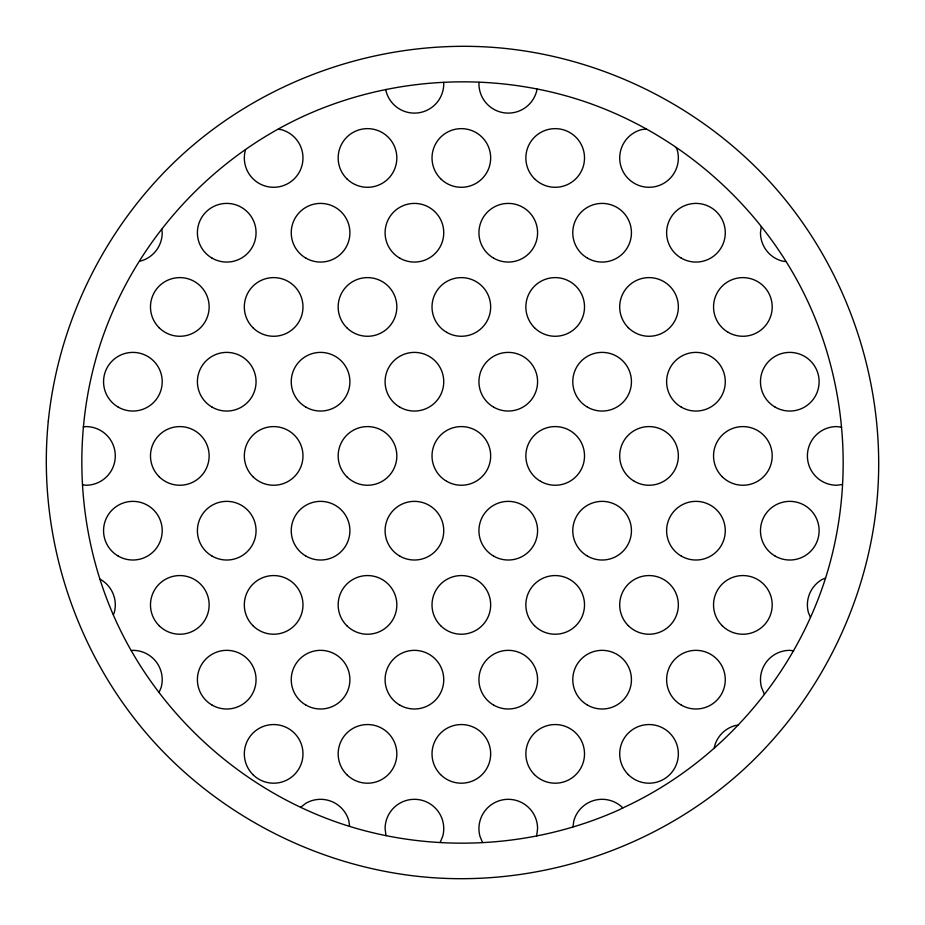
<?xml version="1.0" encoding="UTF-8"?>
<svg xmlns="http://www.w3.org/2000/svg" width="925" height="925" viewBox="0 0 925 925"><rect width="100%" height="100%" fill="white"/><g stroke="black" fill="none" stroke-linecap="round" stroke-linejoin="round"><path stroke-width="1.39" d="M479.127 82.371L478.942 83.759A29.322 29.322 0 0 0 536.592 91.355L536.905 88.962M536.639 835.923L537.587 828.65A29.322 29.322 0 0 0 504.437 799.57A29.322 29.322 0 0 0 479.936 836.235L482.515 842.467M573.038 826.73L573.778 821.053A29.322 29.322 0 0 1 622.849 807.907C718.563 763.981 793.407 678.545 825.482 578.333C853.659 489.429 847.971 390.766 809.757 305.701C765.877 208.483 679.944 131.928 578.333 99.518C489.429 71.341 390.766 77.029 305.701 115.243C208.483 159.123 131.928 245.056 99.518 346.667C71.341 435.571 77.029 534.234 115.243 619.299C159.123 716.517 245.056 793.072 346.667 825.482C435.571 853.659 534.234 847.971 619.299 809.757L622.849 807.907M761.252 226.775L760.477 232.742A29.322 29.322 0 0 0 782.203 261.07L785.73 261.532M714.308 748.094L714.551 746.278A29.322 29.322 0 0 1 735.282 725.547L737.826 725.212M245.588 149.746L245.333 150.37A29.322 29.322 0 0 0 266.065 186.283A29.322 29.322 0 0 0 301.978 165.552A29.322 29.322 0 0 0 281.246 129.639L278.517 129.28M113.417 614.605L114.295 612.489A29.322 29.322 0 0 0 100.628 579.501L99.958 579.223M159.054 692.49L161.216 687.263A29.322 29.322 0 0 0 132.888 650.344L131.373 650.541M440.208 842.363L442.751 836.235A29.322 29.322 0 0 0 418.25 799.57A29.322 29.322 0 0 0 385.101 828.65L386.026 835.726M300.879 807.12L305.909 803.247A29.322 29.322 0 0 1 348.898 821.053L349.592 826.245M825.562 578.044L822.059 579.501A29.322 29.322 0 0 0 808.392 612.489L810.462 617.472M646.24 129.003L641.441 129.639A29.322 29.322 0 0 0 620.71 165.552A29.322 29.322 0 0 0 656.623 186.283A29.322 29.322 0 0 0 677.354 150.37L676.175 147.526M139.594 261.185L140.484 261.07A29.322 29.322 0 0 0 162.21 232.742L161.771 229.319M83.262 426.945L85.967 426.587A29.322 29.322 0 0 1 115.29 455.921A29.322 29.322 0 0 1 85.967 485.243L82.66 484.804M842.374 484.503L836.72 485.243A29.322 29.322 0 0 1 807.398 455.921A29.322 29.322 0 0 1 836.72 426.587L841.588 427.234M793.673 650.853L789.8 650.344A29.322 29.322 0 0 0 761.472 687.263L764.374 694.259M443.572 82.464L443.746 83.759A29.322 29.322 0 0 1 386.095 91.355L385.852 89.494M48.297 421.164C36.711 537.113 76.197 656.484 154.625 742.648C223.341 817.873 319.807 866.39 421.164 876.703C537.113 888.289 656.484 848.803 742.648 770.375C817.873 701.659 866.39 605.193 876.703 503.836C888.289 387.887 848.803 268.516 770.375 182.352C701.659 107.127 605.193 58.61 503.836 48.297C387.887 36.711 268.516 76.197 182.352 154.625C107.127 223.341 58.61 319.807 48.297 421.164M346.759 774.607A29.322 29.322 0 0 0 395.831 761.46A29.322 29.322 0 0 0 359.906 725.547A29.322 29.322 0 0 0 346.759 774.607M534.453 774.607A29.322 29.322 0 0 0 583.513 761.46A29.322 29.322 0 0 0 547.6 725.547A29.322 29.322 0 0 0 534.453 774.607M446.683 332.341A29.322 29.322 0 0 0 490.666 306.938A29.322 29.322 0 0 0 446.683 281.547A29.322 29.322 0 0 0 446.683 332.341M628.295 774.607A29.322 29.322 0 0 0 677.354 761.46A29.322 29.322 0 0 0 641.441 725.547A29.322 29.322 0 0 0 628.295 774.607M305.909 705.07A29.322 29.322 0 0 0 349.904 679.667A29.322 29.322 0 0 0 305.909 654.276A29.322 29.322 0 0 0 305.909 705.07M212.068 705.07A29.322 29.322 0 0 0 256.063 679.667A29.322 29.322 0 0 0 212.068 654.276A29.322 29.322 0 0 0 212.068 705.07M252.918 774.607A29.322 29.322 0 0 0 301.978 761.46A29.322 29.322 0 0 0 266.065 725.547A29.322 29.322 0 0 0 252.918 774.607M493.603 258.133A29.322 29.322 0 0 0 537.587 232.742A29.322 29.322 0 0 0 493.603 207.339A29.322 29.322 0 0 0 493.603 258.133M681.286 705.07A29.322 29.322 0 0 0 725.281 679.667A29.322 29.322 0 0 0 681.286 654.276A29.322 29.322 0 0 0 681.286 705.07M534.453 327.681A29.322 29.322 0 0 0 583.513 314.535A29.322 29.322 0 0 0 547.6 278.61A29.322 29.322 0 0 0 534.453 327.681M587.444 258.133A29.322 29.322 0 0 0 631.44 232.742A29.322 29.322 0 0 0 587.444 207.339A29.322 29.322 0 0 0 587.444 258.133M587.444 705.07A29.322 29.322 0 0 0 631.44 679.667A29.322 29.322 0 0 0 587.444 654.276A29.322 29.322 0 0 0 587.444 705.07M722.136 625.635A29.322 29.322 0 0 0 771.207 612.489A29.322 29.322 0 0 0 735.282 576.564A29.322 29.322 0 0 0 722.136 625.635M346.759 625.635A29.322 29.322 0 0 0 395.831 612.489A29.322 29.322 0 0 0 359.906 576.564A29.322 29.322 0 0 0 346.759 625.635M534.453 625.635A29.322 29.322 0 0 0 583.513 612.489A29.322 29.322 0 0 0 547.6 576.564A29.322 29.322 0 0 0 534.453 625.635M493.603 556.087A29.322 29.322 0 0 0 537.587 530.696A29.322 29.322 0 0 0 493.603 505.293A29.322 29.322 0 0 0 493.603 556.087M399.762 258.133A29.322 29.322 0 0 0 443.746 232.742A29.322 29.322 0 0 0 399.762 207.339A29.322 29.322 0 0 0 399.762 258.133M346.759 327.681A29.322 29.322 0 0 0 395.831 314.535A29.322 29.322 0 0 0 359.906 278.61A29.322 29.322 0 0 0 346.759 327.681M440.612 774.607A29.322 29.322 0 0 0 489.672 761.46A29.322 29.322 0 0 0 453.759 725.547A29.322 29.322 0 0 0 440.612 774.607M587.444 556.087A29.322 29.322 0 0 0 631.44 530.696A29.322 29.322 0 0 0 587.444 505.293A29.322 29.322 0 0 0 587.444 556.087M399.762 705.07A29.322 29.322 0 0 0 443.746 679.667A29.322 29.322 0 0 0 399.762 654.276A29.322 29.322 0 0 0 399.762 705.07M728.218 332.341A29.322 29.322 0 0 0 772.202 306.938A29.322 29.322 0 0 0 728.218 281.547A29.322 29.322 0 0 0 728.218 332.341M493.603 705.07A29.322 29.322 0 0 0 537.587 679.667A29.322 29.322 0 0 0 493.603 654.276A29.322 29.322 0 0 0 493.603 705.07M628.295 625.635A29.322 29.322 0 0 0 677.354 612.489A29.322 29.322 0 0 0 641.441 576.564A29.322 29.322 0 0 0 628.295 625.635M212.068 556.087A29.322 29.322 0 0 0 256.063 530.696A29.322 29.322 0 0 0 212.068 505.293A29.322 29.322 0 0 0 212.068 556.087M775.138 556.087A29.322 29.322 0 0 0 819.122 530.696A29.322 29.322 0 0 0 775.138 505.293A29.322 29.322 0 0 0 775.138 556.087M305.909 556.087A29.322 29.322 0 0 0 349.904 530.696A29.322 29.322 0 0 0 305.909 505.293A29.322 29.322 0 0 0 305.909 556.087M628.295 327.681A29.322 29.322 0 0 0 677.354 314.535A29.322 29.322 0 0 0 641.441 278.61A29.322 29.322 0 0 0 628.295 327.681M212.068 258.133A29.322 29.322 0 0 0 256.063 232.742A29.322 29.322 0 0 0 212.068 207.339A29.322 29.322 0 0 0 212.068 258.133M252.918 625.635A29.322 29.322 0 0 0 301.978 612.489A29.322 29.322 0 0 0 266.065 576.564A29.322 29.322 0 0 0 252.918 625.635M159.077 327.681A29.322 29.322 0 0 0 208.137 314.535A29.322 29.322 0 0 0 172.223 278.61A29.322 29.322 0 0 0 159.077 327.681M159.077 625.635A29.322 29.322 0 0 0 208.137 612.489A29.322 29.322 0 0 0 172.223 576.564A29.322 29.322 0 0 0 159.077 625.635M681.286 556.087A29.322 29.322 0 0 0 725.281 530.696A29.322 29.322 0 0 0 681.286 505.293A29.322 29.322 0 0 0 681.286 556.087M305.909 258.133A29.322 29.322 0 0 0 349.904 232.742A29.322 29.322 0 0 0 305.909 207.339A29.322 29.322 0 0 0 305.909 258.133M252.918 327.681A29.322 29.322 0 0 0 301.978 314.535A29.322 29.322 0 0 0 266.065 278.61A29.322 29.322 0 0 0 252.918 327.681M681.286 258.133A29.322 29.322 0 0 0 725.281 232.742A29.322 29.322 0 0 0 681.286 207.339A29.322 29.322 0 0 0 681.286 258.133M118.227 556.087A29.322 29.322 0 0 0 162.21 530.696A29.322 29.322 0 0 0 118.227 505.293A29.322 29.322 0 0 0 118.227 556.087M399.762 407.116A29.322 29.322 0 0 0 443.746 381.713A29.322 29.322 0 0 0 399.762 356.322A29.322 29.322 0 0 0 399.762 407.116M540.524 481.312A29.322 29.322 0 0 0 584.519 455.921A29.322 29.322 0 0 0 540.524 430.518A29.322 29.322 0 0 0 540.524 481.312M775.138 407.116A29.322 29.322 0 0 0 819.122 381.713A29.322 29.322 0 0 0 775.138 356.322A29.322 29.322 0 0 0 775.138 407.116M346.759 476.653A29.322 29.322 0 0 0 395.831 463.506A29.322 29.322 0 0 0 359.906 427.593A29.322 29.322 0 0 0 346.759 476.653M587.444 407.116A29.322 29.322 0 0 0 631.44 381.713A29.322 29.322 0 0 0 587.444 356.322A29.322 29.322 0 0 0 587.444 407.116M722.136 476.653A29.322 29.322 0 0 0 771.207 463.506A29.322 29.322 0 0 0 735.282 427.593A29.322 29.322 0 0 0 722.136 476.653M446.683 481.312A29.322 29.322 0 0 0 490.666 455.921A29.322 29.322 0 0 0 446.683 430.518A29.322 29.322 0 0 0 446.683 481.312M493.603 407.116A29.322 29.322 0 0 0 537.587 381.713A29.322 29.322 0 0 0 493.603 356.322A29.322 29.322 0 0 0 493.603 407.116M634.365 481.312A29.322 29.322 0 0 0 678.36 455.921A29.322 29.322 0 0 0 634.365 430.518A29.322 29.322 0 0 0 634.365 481.312M212.068 407.116A29.322 29.322 0 0 0 256.063 381.713A29.322 29.322 0 0 0 212.068 356.322A29.322 29.322 0 0 0 212.068 407.116M159.077 476.653A29.322 29.322 0 0 0 208.137 463.506A29.322 29.322 0 0 0 172.223 427.593A29.322 29.322 0 0 0 159.077 476.653M305.909 407.116A29.322 29.322 0 0 0 349.904 381.713A29.322 29.322 0 0 0 305.909 356.322A29.322 29.322 0 0 0 305.909 407.116M252.918 476.653A29.322 29.322 0 0 0 301.978 463.506A29.322 29.322 0 0 0 266.065 427.593A29.322 29.322 0 0 0 252.918 476.653M681.286 407.116A29.322 29.322 0 0 0 725.281 381.713A29.322 29.322 0 0 0 681.286 356.322A29.322 29.322 0 0 0 681.286 407.116M118.227 407.116A29.322 29.322 0 0 0 162.21 381.713A29.322 29.322 0 0 0 118.227 356.322A29.322 29.322 0 0 0 118.227 407.116M346.759 178.698A29.322 29.322 0 0 0 395.831 165.552A29.322 29.322 0 0 0 359.906 129.639A29.322 29.322 0 0 0 346.759 178.698M534.453 178.698A29.322 29.322 0 0 0 583.513 165.552A29.322 29.322 0 0 0 547.6 129.639A29.322 29.322 0 0 0 534.453 178.698M440.612 178.698A29.322 29.322 0 0 0 489.672 165.552A29.322 29.322 0 0 0 453.759 129.639A29.322 29.322 0 0 0 440.612 178.698M399.762 556.087A29.322 29.322 0 0 0 443.746 530.696A29.322 29.322 0 0 0 399.762 505.293A29.322 29.322 0 0 0 399.762 556.087M440.612 625.635A29.322 29.322 0 0 0 489.672 612.489A29.322 29.322 0 0 0 453.759 576.564A29.322 29.322 0 0 0 440.612 625.635"/></g></svg>
